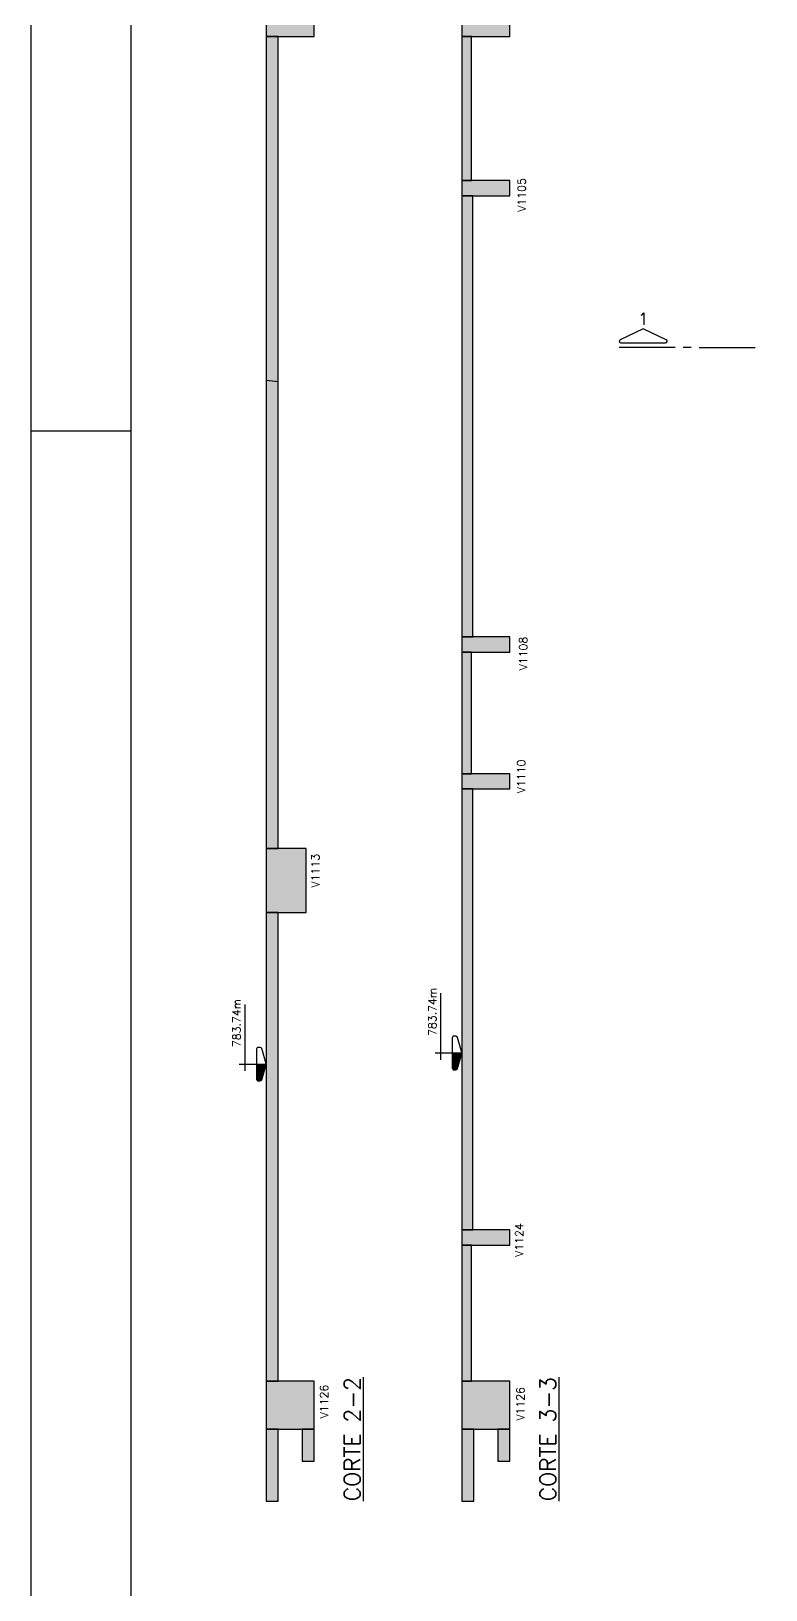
# Model space of a CAD drawing. Extents: x -4723 to 4922, y -2048 to 2452.
# Drawn here: x -4723 to -3804, y -526 to 1421 of the extents above; entities that cross this region are included whole.
import ezdxf
from ezdxf.enums import TextEntityAlignment as Align

# ---------------------------------------------------------------- set-up
doc = ezdxf.new("R2010")
doc.units = 0
doc.header["$LTSCALE"] = 50
doc.header["$MEASUREMENT"] = 0
for name, color, linetype in [('F-CORTE', 4, 'CONTINUOUS'), ('F-CORTE-INDICAÇÃO', 4, 'CONTINUOUS'), ('F-MARGEM', 1, 'CONTINUOUS'), ('F-NÍVEL-VISTA', 2, 'CONTINUOUS'), ('F-SOLIDO-CORTE', 71, 'CONTINUOUS'), ('F-TEXTO', 6, 'CONTINUOUS'), ('F-TEXTO-YELLOW', 2, 'CONTINUOUS')]:
    doc.layers.add(name, color=color, linetype=linetype)
doc.styles.add('MCP', font='simplex.shx')
doc.styles.add('ROMANS', font='simplex.shx')

# ---------------------------------------------------------------- blocks, each defined once
blk = doc.blocks.new('*U11')
at = {"layer": 'F-CORTE-INDICAÇÃO'}
for p, q in [((-100, 0), (-170, 0)), ((-80, 0), (-90, 0)), ((-70, 0), (0, 0))]:
    blk.add_line(p, q, dxfattribs=at)
blk.add_lwpolyline([(-112, 6, 0.802585), (-111.2, 9.8), (-140, 23.3), (-168.8, 9.8, 0.802585), (-168, 6)], format="xyb", close=True, dxfattribs=at)
at = {"layer": 'F-CORTE-INDICAÇÃO', "style": 'ROMANS'}
blk.add_attdef('CORTE', text='', height=15, dxfattribs=at).set_placement((-140, 35.8), align=Align.MIDDLE_CENTER)
at = {"layer": 'F-CORTE-INDICAÇÃO', "color": 2, "style": 'ROMANS'}
blk.add_attdef('FOLHA', text='', height=12, dxfattribs=at).set_placement((-140, -10), align=Align.MIDDLE_CENTER)
blk = doc.blocks.new('A0-4L_900')
at = {"layer": 'F-MARGEM', "color": 2}
blk.add_line((0, 59.4), (2.5, 59.4), dxfattribs=at)
blk.add_lwpolyline([(0, 0), (0, 90), (192.9, 90), (192.9, 0)], close=True, dxfattribs=at)
at = {"layer": 'F-MARGEM', "color": 7}
blk.add_lwpolyline([(2.5, 89), (191.9, 89), (191.9, 1), (2.5, 1)], close=True, dxfattribs=at)
blk = doc.blocks.new('Nível - Vista')
at = {"layer": 'F-NÍVEL-VISTA'}
blk.add_hatch(color=71, dxfattribs=at).paths.add_polyline_path([(0, 0.238), (-0.38, 0.238, 0.414214), (-0.42, 0.198), (-0.42, 0.148, 0.331206), (-0.391, 0.11), (-0.011, 0.002, 0.072993), (0, 0)])
at = {"layer": 'F-NÍVEL-VISTA', "color": 2}
for p, q in [((-0.168, 0.521), (1.493, 0.521)), ((0, 0.67), (0, 0))]:
    blk.add_line(p, q, dxfattribs=at)
blk.add_lwpolyline([(-0.011, 0.002, 0.146769), (0.011, 0.002), (0.391, 0.11, 0.331206), (0.42, 0.148), (0.42, 0.198, 0.414214), (0.38, 0.238), (-0.38, 0.238, 0.414214), (-0.42, 0.198), (-0.42, 0.148, 0.331206), (-0.391, 0.11), (-0.011, 0.002, 0.146769), (0.011, 0.002)], format="xyb", dxfattribs=at)
at = {"layer": 'F-TEXTO', "color": 3, "style": 'MCP'}
for tag, p in [('NÍVEL', (1.026, 0.636)), ('NÍVEL_DETALHE', (1.02, 0.186))]:
    blk.add_attdef(tag, text='', height=0.2, dxfattribs=at).set_placement(p, align=Align.CENTER)

msp = doc.modelspace()

# ---------------------------------------------------------------- hatches: boundary and pattern name
at = {"layer": 'F-SOLIDO-CORTE', "linetype": 'Continuous'}
for points in [[(-4422.984, 1414.5), (-4403.952, 1414.5), (-4369.01, 1414.5), (-4369.01, 1443.618), (-4369.01, 1448.64), (-4369.01, 1464.5), (-4375.036, 1464.5), (-4394.068, 1464.5), (-4429.01, 1464.5), (-4429.01, 1459.478), (-4429.01, 1443.618), (-4429.01, 1414.5)], [(-4166.28, 1414.5), (-4140.807, 1414.5), (-4124.273, 1414.5), (-4124.273, 1428.278), (-4124.273, 1443.272), (-4124.273, 1464.5), (-4142.267, 1464.5), (-4167.74, 1464.5), (-4184.273, 1464.5), (-4184.273, 1449.506), (-4184.273, 1428.278), (-4184.273, 1414.5)], [(-4427.613, 400), (-4423.049, 400), (-4414.01, 400), (-4414.01, 981.18), (-4414.01, 983.275), (-4414.01, 990.122), (-4414.01, 1007.256), (-4414.01, 1063.249), (-4414.01, 1090.998), (-4414.01, 1181.683), (-4414.01, 1220.968), (-4414.01, 1349.354), (-4414.01, 1349.43), (-4414.01, 1349.676), (-4414.01, 1350.447), (-4414.01, 1352.914), (-4414.01, 1354.167), (-4414.01, 1358.139), (-4414.01, 1359.669), (-4414.01, 1364.5), (-4414.01, 1369.522), (-4414.01, 1385.382), (-4414.01, 1414.5), (-4415.517, 1414.5), (-4420.275, 1414.5), (-4429.01, 1414.5), (-4429.01, 1385.382), (-4429.01, 1380.36), (-4429.01, 1364.5), (-4429.01, 1362.975), (-4429.01, 1358.139), (-4429.01, 1356.896), (-4429.01, 1352.914), (-4429.01, 1352.152), (-4429.01, 1349.676), (-4429.01, 1349.601), (-4429.01, 1349.354), (-4429.01, 1310.068), (-4429.01, 1181.683), (-4429.01, 1153.933), (-4429.01, 1063.249), (-4429.01, 1046.115), (-4429.01, 990.122), (-4429.01, 988.027), (-4429.01, 981.18), (-4429.01, 400)], [(-4184.273, 1234.5), (-4180.633, 1234.5), (-4175.57, 1234.5), (-4172.273, 1234.5), (-4172.273, 1289.109), (-4172.273, 1365.043), (-4172.273, 1414.5), (-4175.914, 1414.5), (-4180.976, 1414.5), (-4184.273, 1414.5), (-4184.273, 1365.043), (-4184.273, 1310.433)], [(-4184.273, 1223.515), (-4184.273, 1215.5), (-4166.07, 1215.5), (-4140.759, 1215.5), (-4124.273, 1215.5), (-4124.273, 1221.264), (-4124.273, 1229.28), (-4124.273, 1234.5), (-4142.476, 1234.5), (-4167.788, 1234.5), (-4184.273, 1234.5), (-4184.273, 1229.28)], [(-4180.026, 664.5), (-4174.12, 664.5), (-4170.273, 664.5), (-4170.273, 730.443), (-4170.273, 815.894), (-4170.273, 870.504), (-4170.273, 946.437), (-4170.273, 1058.993), (-4170.273, 1215.5), (-4174.521, 1215.5), (-4180.427, 1215.5), (-4184.273, 1215.5), (-4184.273, 1102.944), (-4184.273, 946.437), (-4184.273, 891.828), (-4184.273, 815.894), (-4184.273, 730.443), (-4184.273, 664.5)], [(-4184.273, 653.515), (-4184.273, 645.5), (-4166.07, 645.5), (-4140.759, 645.5), (-4124.273, 645.5), (-4124.273, 651.264), (-4124.273, 659.279), (-4124.273, 664.5), (-4142.476, 664.5), (-4167.788, 664.5), (-4184.273, 664.5), (-4184.273, 659.279)], [(-4184.273, 535.769), (-4184.273, 524.924), (-4184.273, 493.5), (-4180.675, 493.5), (-4175.61, 493.5), (-4172.273, 493.5), (-4172.273, 524.924), (-4172.273, 535.769), (-4172.273, 581.672), (-4172.273, 645.5), (-4175.914, 645.5), (-4180.976, 645.5), (-4184.273, 645.5), (-4184.273, 599.917)], [(-4166.28, 474.5), (-4140.958, 474.5), (-4124.273, 474.5), (-4124.273, 479.784), (-4124.273, 485.481), (-4124.273, 493.5), (-4142.267, 493.5), (-4167.588, 493.5), (-4184.273, 493.5), (-4184.273, 487.802), (-4184.273, 479.784), (-4184.273, 474.5)], [(-4184.273, 423.225), (-4184.273, 344.648), (-4184.273, 235.389), (-4184.273, 163.472), (-4184.273, 62.264), (-4184.273, -19.91), (-4184.273, -20.423), (-4184.273, -76.5), (-4180.075, -76.5), (-4174.131, -76.5), (-4170.273, -76.5), (-4170.273, -20.423), (-4170.273, -19.91), (-4170.273, 62.264), (-4170.273, 134.687), (-4170.273, 235.389), (-4170.273, 313.966), (-4170.273, 423.225), (-4170.273, 438.518), (-4170.273, 460.04), (-4170.273, 474.5), (-4174.472, 474.5), (-4180.38, 474.5), (-4184.273, 474.5), (-4184.273, 460.04), (-4184.273, 444.639)], [(-4429.01, 344.345), (-4429.01, 320), (-4424.354, 320), (-4409.139, 320), (-4379.01, 320), (-4379.01, 327.45), (-4379.01, 351.794), (-4379.01, 400), (-4383.666, 400), (-4398.882, 400), (-4429.01, 400), (-4429.01, 351.794)], [(-4429.01, -265.5), (-4427.613, -265.5), (-4423.049, -265.5), (-4414.01, -265.5), (-4414.01, -228.951), (-4414.01, -109.509), (-4414.01, -91.537), (-4414.01, -32.805), (-4414.01, 320), (-4415.407, 320), (-4419.972, 320), (-4429.01, 320), (-4429.01, -32.805), (-4429.01, -50.777), (-4429.01, -109.509), (-4429.01, -146.058)], [(-4166.28, -95.5), (-4140.807, -95.5), (-4124.273, -95.5), (-4124.273, -90.264), (-4124.273, -84.567), (-4124.273, -76.5), (-4142.267, -76.5), (-4167.74, -76.5), (-4184.273, -76.5), (-4184.273, -82.198), (-4184.273, -90.264), (-4184.273, -95.5)], [(-4184.273, -218.655), (-4184.273, -265.5), (-4180.675, -265.5), (-4175.58, -265.5), (-4172.273, -265.5), (-4172.273, -218.655), (-4172.273, -167.674), (-4172.273, -95.5), (-4175.872, -95.5), (-4180.967, -95.5), (-4184.273, -95.5), (-4184.273, -146.481)], [(-4422.984, -325.5), (-4403.952, -325.5), (-4369.01, -325.5), (-4369.01, -290.558), (-4369.01, -284.532), (-4369.01, -265.5), (-4375.036, -265.5), (-4394.068, -265.5), (-4429.01, -265.5), (-4429.01, -271.526), (-4429.01, -290.558), (-4429.01, -325.5)], [(-4166.28, -325.5), (-4140.819, -325.5), (-4124.273, -325.5), (-4124.273, -308.954), (-4124.273, -290.961), (-4124.273, -265.5), (-4142.267, -265.5), (-4167.727, -265.5), (-4184.273, -265.5), (-4184.273, -283.493), (-4184.273, -308.954), (-4184.273, -325.5)], [(-4429.01, -386.952), (-4429.01, -415.5), (-4427.504, -415.5), (-4422.746, -415.5), (-4414.01, -415.5), (-4414.01, -406.461), (-4414.01, -377.913), (-4414.01, -325.5), (-4415.517, -325.5), (-4420.275, -325.5), (-4429.01, -325.5), (-4429.01, -377.913)], [(-4369.01, -325.5), (-4369.286, -325.5), (-4374.201, -325.5), (-4384.01, -325.5), (-4384.01, -326.236), (-4384.01, -339.342), (-4384.01, -365.5), (-4383.734, -365.5), (-4378.698, -365.5), (-4369.01, -365.5), (-4369.01, -339.342), (-4369.01, -338.605)], [(-4184.273, -369.089), (-4184.273, -415.5), (-4182.219, -415.5), (-4176.876, -415.5), (-4169.273, -415.5), (-4169.273, -389.461), (-4169.273, -351.243), (-4169.273, -325.5), (-4173.613, -325.5), (-4179.983, -325.5), (-4184.273, -325.5), (-4184.273, -351.243)], [(-4124.273, -325.5), (-4126.328, -325.5), (-4136.955, -325.5), (-4139.273, -325.5), (-4139.273, -330.978), (-4139.273, -359.317), (-4139.273, -365.5), (-4137.219, -365.5), (-4126.563, -365.5), (-4124.273, -365.5), (-4124.273, -359.317), (-4124.273, -353.838)]]:
    msp.add_hatch(color=256, dxfattribs=at).paths.add_polyline_path(points, flags=16)

# ---------------------------------------------------------------- linework, layer by layer
at = {"layer": 'F-CORTE', "linetype": 'Continuous'}
for points in [[(-4429.01, 1443.618), (-4429.01, 1414.5), (-4429.01, 1385.382), (-4429.01, 1380.36), (-4429.01, 1364.5), (-4429.01, 1362.975), (-4429.01, 1358.139), (-4429.01, 1356.896), (-4429.01, 1352.914), (-4429.01, 1352.152), (-4429.01, 1349.676), (-4429.01, 1349.601), (-4429.01, 1349.354), (-4429.01, 1310.068), (-4429.01, 1181.683), (-4429.01, 1153.933), (-4429.01, 1063.249), (-4429.01, 1046.115), (-4429.01, 990.122), (-4429.01, 988.027), (-4429.01, 981.18), (-4429.01, 400), (-4429.01, 344.345), (-4429.01, 320), (-4429.01, -265.5), (-4429.01, -271.526), (-4429.01, -290.558), (-4429.01, -325.5), (-4429.01, -386.952), (-4429.01, -415.5), (-4427.504, -415.5), (-4422.746, -415.5), (-4414.01, -415.5), (-4414.01, -406.461), (-4414.01, -377.913), (-4414.01, -325.5), (-4384.01, -325.5), (-4384.01, -326.236), (-4384.01, -339.342), (-4384.01, -365.5), (-4383.734, -365.5), (-4378.698, -365.5), (-4369.01, -365.5), (-4369.01, -325.5), (-4369.01, -290.558), (-4369.01, -284.532), (-4369.01, -265.5), (-4375.036, -265.5), (-4394.068, -265.5), (-4414.01, -265.5), (-4414.01, -228.951), (-4414.01, -109.509), (-4414.01, -91.537), (-4414.01, -32.805), (-4414.01, 320), (-4409.139, 320), (-4379.01, 320), (-4379.01, 327.45), (-4379.01, 351.794), (-4379.01, 400), (-4383.666, 400), (-4398.882, 400), (-4414.01, 400), (-4414.01, 981.18), (-4414.01, 983.275), (-4414.01, 990.122), (-4414.01, 1007.256), (-4414.01, 1063.249), (-4414.01, 1090.998), (-4414.01, 1181.683), (-4414.01, 1220.968), (-4414.01, 1349.354), (-4414.01, 1349.43), (-4414.01, 1349.676), (-4414.01, 1350.447), (-4414.01, 1352.914), (-4414.01, 1354.167), (-4414.01, 1358.139), (-4414.01, 1359.669), (-4414.01, 1364.5), (-4414.01, 1369.522), (-4414.01, 1385.382), (-4414.01, 1414.5), (-4369.01, 1414.5), (-4369.01, 1443.618)], [(-4184.273, 1428.278), (-4184.273, 1414.5), (-4184.273, 1234.5), (-4184.273, 1223.515), (-4184.273, 1215.5), (-4184.273, 1102.944), (-4184.273, 946.437), (-4184.273, 891.828), (-4184.273, 815.894), (-4184.273, 730.443), (-4184.273, 664.5), (-4184.273, 653.515), (-4184.273, 645.5), (-4184.273, 535.769), (-4184.273, 493.5), (-4184.273, 487.802), (-4184.273, 479.784), (-4184.273, 474.5), (-4184.273, 423.225)], [(-4170.273, -19.91), (-4170.273, 62.264), (-4170.273, 134.687), (-4170.273, 235.389), (-4170.273, 313.966), (-4170.273, 423.225), (-4170.273, 438.518), (-4170.273, 460.04), (-4170.273, 474.5), (-4166.28, 474.5), (-4124.273, 474.5), (-4124.273, 479.784), (-4124.273, 485.481), (-4124.273, 493.5), (-4142.267, 493.5), (-4167.588, 493.5), (-4172.273, 493.5), (-4172.273, 524.924), (-4172.273, 535.769), (-4172.273, 581.672), (-4172.273, 645.5), (-4166.07, 645.5), (-4140.759, 645.5), (-4124.273, 645.5), (-4124.273, 651.264), (-4124.273, 659.279), (-4124.273, 664.5), (-4142.476, 664.5), (-4167.788, 664.5), (-4170.273, 664.5), (-4170.273, 730.443), (-4170.273, 815.894), (-4170.273, 870.504), (-4170.273, 946.437), (-4170.273, 1058.993), (-4170.273, 1215.5), (-4166.07, 1215.5), (-4140.759, 1215.5), (-4124.273, 1215.5), (-4124.273, 1221.264), (-4124.273, 1229.28), (-4124.273, 1234.5), (-4142.476, 1234.5), (-4167.788, 1234.5), (-4172.273, 1234.5), (-4172.273, 1289.109), (-4172.273, 1365.043), (-4172.273, 1414.5), (-4166.28, 1414.5), (-4124.273, 1414.5), (-4124.273, 1428.278)], [(-4414.01, 983.275), (-4429.01, 984.643)], [(-4184.273, 423.225), (-4184.273, -76.5), (-4184.273, -82.198), (-4184.273, -90.264), (-4184.273, -95.5), (-4184.273, -218.655), (-4184.273, -265.5), (-4184.273, -283.493), (-4184.273, -308.954), (-4184.273, -325.5), (-4184.273, -369.089), (-4184.273, -415.5), (-4182.219, -415.5), (-4176.876, -415.5), (-4169.273, -415.5), (-4169.273, -389.461), (-4169.273, -351.243), (-4169.273, -325.5), (-4166.28, -325.5), (-4139.273, -325.5), (-4139.273, -330.978), (-4139.273, -359.317), (-4139.273, -365.5), (-4137.219, -365.5), (-4126.563, -365.5), (-4124.273, -365.5), (-4124.273, -325.5), (-4124.273, -308.954), (-4124.273, -290.961), (-4124.273, -265.5), (-4142.267, -265.5), (-4167.727, -265.5), (-4172.273, -265.5), (-4172.273, -218.655), (-4172.273, -167.674), (-4172.273, -95.5), (-4166.28, -95.5), (-4124.273, -95.5), (-4124.273, -90.264), (-4124.273, -84.567), (-4124.273, -76.5), (-4142.267, -76.5), (-4167.74, -76.5), (-4170.273, -76.5), (-4170.273, -20.423), (-4170.273, -19.91)]]:
    msp.add_lwpolyline(points, dxfattribs=at)
at = {"layer": 'F-SOLIDO-CORTE', "linetype": 'Continuous'}
for points in [[(-4422.984, 1414.5), (-4403.952, 1414.5), (-4369.01, 1414.5), (-4369.01, 1443.618), (-4369.01, 1448.64), (-4369.01, 1464.5), (-4375.036, 1464.5), (-4394.068, 1464.5), (-4429.01, 1464.5), (-4429.01, 1459.478), (-4429.01, 1443.618), (-4429.01, 1414.5), (-4422.984, 1414.5)], [(-4166.28, 1414.5), (-4140.807, 1414.5), (-4124.273, 1414.5), (-4124.273, 1428.278), (-4124.273, 1443.272), (-4124.273, 1464.5), (-4142.267, 1464.5), (-4167.74, 1464.5), (-4184.273, 1464.5), (-4184.273, 1449.506), (-4184.273, 1428.278), (-4184.273, 1414.5), (-4166.28, 1414.5)], [(-4427.613, 400), (-4423.049, 400), (-4414.01, 400), (-4414.01, 981.18), (-4414.01, 983.275), (-4414.01, 990.122), (-4414.01, 1007.256), (-4414.01, 1063.249), (-4414.01, 1090.998), (-4414.01, 1181.683), (-4414.01, 1220.968), (-4414.01, 1349.354), (-4414.01, 1349.43), (-4414.01, 1349.676), (-4414.01, 1350.447), (-4414.01, 1352.914), (-4414.01, 1354.167), (-4414.01, 1358.139), (-4414.01, 1359.669), (-4414.01, 1364.5), (-4414.01, 1369.522), (-4414.01, 1385.382), (-4414.01, 1414.5), (-4415.517, 1414.5), (-4420.275, 1414.5), (-4429.01, 1414.5), (-4429.01, 1385.382), (-4429.01, 1380.36), (-4429.01, 1364.5), (-4429.01, 1362.975), (-4429.01, 1358.139), (-4429.01, 1356.896), (-4429.01, 1352.914), (-4429.01, 1352.152), (-4429.01, 1349.676), (-4429.01, 1349.601), (-4429.01, 1349.354), (-4429.01, 1310.068), (-4429.01, 1181.683), (-4429.01, 1153.933), (-4429.01, 1063.249), (-4429.01, 1046.115), (-4429.01, 990.122), (-4429.01, 988.027), (-4429.01, 981.18), (-4429.01, 400), (-4427.613, 400)], [(-4184.273, 1234.5), (-4180.633, 1234.5), (-4175.57, 1234.5), (-4172.273, 1234.5), (-4172.273, 1289.109), (-4172.273, 1365.043), (-4172.273, 1414.5), (-4175.914, 1414.5), (-4180.976, 1414.5), (-4184.273, 1414.5), (-4184.273, 1365.043), (-4184.273, 1310.433), (-4184.273, 1234.5)], [(-4184.273, 1223.515), (-4184.273, 1215.5), (-4166.07, 1215.5), (-4140.759, 1215.5), (-4124.273, 1215.5), (-4124.273, 1221.264), (-4124.273, 1229.28), (-4124.273, 1234.5), (-4142.476, 1234.5), (-4167.788, 1234.5), (-4184.273, 1234.5), (-4184.273, 1229.28), (-4184.273, 1223.515)], [(-4180.026, 664.5), (-4174.12, 664.5), (-4170.273, 664.5), (-4170.273, 730.443), (-4170.273, 815.894), (-4170.273, 870.504), (-4170.273, 946.437), (-4170.273, 1058.993), (-4170.273, 1215.5), (-4174.521, 1215.5), (-4180.427, 1215.5), (-4184.273, 1215.5), (-4184.273, 1102.944), (-4184.273, 946.437), (-4184.273, 891.828), (-4184.273, 815.894), (-4184.273, 730.443), (-4184.273, 664.5), (-4180.026, 664.5)], [(-4184.273, 653.515), (-4184.273, 645.5), (-4166.07, 645.5), (-4140.759, 645.5), (-4124.273, 645.5), (-4124.273, 651.264), (-4124.273, 659.279), (-4124.273, 664.5), (-4142.476, 664.5), (-4167.788, 664.5), (-4184.273, 664.5), (-4184.273, 659.279), (-4184.273, 653.515)], [(-4184.273, 535.769), (-4184.273, 524.924), (-4184.273, 493.5), (-4180.675, 493.5), (-4175.61, 493.5), (-4172.273, 493.5), (-4172.273, 524.924), (-4172.273, 535.769), (-4172.273, 581.672), (-4172.273, 645.5), (-4175.914, 645.5), (-4180.976, 645.5), (-4184.273, 645.5), (-4184.273, 599.917), (-4184.273, 535.769)], [(-4166.28, 474.5), (-4140.958, 474.5), (-4124.273, 474.5), (-4124.273, 479.784), (-4124.273, 485.481), (-4124.273, 493.5), (-4142.267, 493.5), (-4167.588, 493.5), (-4184.273, 493.5), (-4184.273, 487.802), (-4184.273, 479.784), (-4184.273, 474.5), (-4166.28, 474.5)], [(-4184.273, 423.225), (-4184.273, 344.648), (-4184.273, 235.389), (-4184.273, 163.472), (-4184.273, 62.264), (-4184.273, -19.91), (-4184.273, -20.423), (-4184.273, -76.5), (-4180.075, -76.5), (-4174.131, -76.5), (-4170.273, -76.5), (-4170.273, -20.423), (-4170.273, -19.91), (-4170.273, 62.264), (-4170.273, 134.687), (-4170.273, 235.389), (-4170.273, 313.966), (-4170.273, 423.225), (-4170.273, 438.518), (-4170.273, 460.04), (-4170.273, 474.5), (-4174.472, 474.5), (-4180.38, 474.5), (-4184.273, 474.5), (-4184.273, 460.04), (-4184.273, 444.639), (-4184.273, 423.225)], [(-4429.01, 344.345), (-4429.01, 320), (-4424.354, 320), (-4409.139, 320), (-4379.01, 320), (-4379.01, 327.449), (-4379.01, 351.794), (-4379.01, 400), (-4383.666, 400), (-4398.882, 400), (-4429.01, 400), (-4429.01, 351.794), (-4429.01, 344.345)], [(-4429.01, -265.5), (-4427.613, -265.5), (-4423.049, -265.5), (-4414.01, -265.5), (-4414.01, -228.951), (-4414.01, -109.509), (-4414.01, -91.537), (-4414.01, -32.805), (-4414.01, 320), (-4415.407, 320), (-4419.972, 320), (-4429.01, 320), (-4429.01, -32.805), (-4429.01, -50.777), (-4429.01, -109.509), (-4429.01, -146.058), (-4429.01, -265.5)], [(-4166.28, -95.5), (-4140.807, -95.5), (-4124.273, -95.5), (-4124.273, -90.264), (-4124.273, -84.566), (-4124.273, -76.5), (-4142.267, -76.5), (-4167.74, -76.5), (-4184.273, -76.5), (-4184.273, -82.198), (-4184.273, -90.264), (-4184.273, -95.5), (-4166.28, -95.5)], [(-4184.273, -218.655), (-4184.273, -265.5), (-4180.675, -265.5), (-4175.58, -265.5), (-4172.273, -265.5), (-4172.273, -218.655), (-4172.273, -167.674), (-4172.273, -95.5), (-4175.872, -95.5), (-4180.967, -95.5), (-4184.273, -95.5), (-4184.273, -146.481), (-4184.273, -218.655)], [(-4422.984, -325.5), (-4403.952, -325.5), (-4369.01, -325.5), (-4369.01, -290.558), (-4369.01, -284.532), (-4369.01, -265.5), (-4375.036, -265.5), (-4394.068, -265.5), (-4429.01, -265.5), (-4429.01, -271.526), (-4429.01, -290.558), (-4429.01, -325.5), (-4422.984, -325.5)], [(-4166.28, -325.5), (-4140.819, -325.5), (-4124.273, -325.5), (-4124.273, -308.954), (-4124.273, -290.961), (-4124.273, -265.5), (-4142.267, -265.5), (-4167.727, -265.5), (-4184.273, -265.5), (-4184.273, -283.493), (-4184.273, -308.954), (-4184.273, -325.5), (-4166.28, -325.5)], [(-4429.01, -386.952), (-4429.01, -415.5), (-4427.504, -415.5), (-4422.746, -415.5), (-4414.01, -415.5), (-4414.01, -406.461), (-4414.01, -377.913), (-4414.01, -325.5), (-4415.517, -325.5), (-4420.275, -325.5), (-4429.01, -325.5), (-4429.01, -377.913), (-4429.01, -386.952)], [(-4369.01, -325.5), (-4369.286, -325.5), (-4374.201, -325.5), (-4384.01, -325.5), (-4384.01, -326.236), (-4384.01, -339.342), (-4384.01, -365.5), (-4383.734, -365.5), (-4378.698, -365.5), (-4369.01, -365.5), (-4369.01, -339.342), (-4369.01, -338.605), (-4369.01, -325.5)], [(-4184.273, -369.089), (-4184.273, -415.5), (-4182.219, -415.5), (-4176.876, -415.5), (-4169.273, -415.5), (-4169.273, -389.461), (-4169.273, -351.243), (-4169.273, -325.5), (-4173.613, -325.5), (-4179.983, -325.5), (-4184.273, -325.5), (-4184.273, -351.243), (-4184.273, -369.089)], [(-4124.273, -325.5), (-4126.328, -325.5), (-4136.955, -325.5), (-4139.273, -325.5), (-4139.273, -330.978), (-4139.273, -359.317), (-4139.273, -365.5), (-4137.219, -365.5), (-4126.563, -365.5), (-4124.273, -365.5), (-4124.273, -359.317), (-4124.273, -353.838), (-4124.273, -325.5)]]:
    msp.add_lwpolyline(points, dxfattribs=at)

# ---------------------------------------------------------------- block references
at = {"layer": 'F-CORTE-INDICAÇÃO', "linetype": 'Continuous'}
ref = msp.add_blockref('*U11', (-3817.384, 1025.893), dxfattribs=at)
ref.add_attrib('CORTE', '1', dxfattribs={"height": 15, "style": 'ROMANS'}).set_placement((-3957.384, 1061.657), align=Align.MIDDLE_CENTER)
at = {"layer": 'F-MARGEM', "linetype": 'Continuous', "xscale": 50, "yscale": 50, "zscale": 50}
msp.add_blockref('A0-4L_900', (-4722.805, -2048.155), dxfattribs=at)
at = {"layer": 'F-NÍVEL-VISTA', "xscale": 50, "yscale": 50, "zscale": 50, "rotation": 90}
for p in [(-4184.273, 144.627), (-4429.01, 130.68)]:
    msp.add_blockref('Nível - Vista', p, dxfattribs=at).add_auto_attribs({'NÍVEL': '783.74m'})

# ---------------------------------------------------------------- texts
at = {"layer": 'F-CORTE', "color": 6, "linetype": 'Continuous', "style": 'MCP'}
for s, p in [('%%UCORTE 2-2', (-4311.317, -415.5)), ('%%UCORTE 3-3', (-4066.58, -415.5))]:
    msp.add_text(s, height=20, rotation=90, dxfattribs=at).set_placement(p)
at = {"layer": 'F-TEXTO-YELLOW', "linetype": 'Continuous', "style": 'MCP'}
for s, p in [('V1105', (-4104.389, 1195.567)), ('V1108', (-4102.48, 622.611)), ('V1110', (-4104.961, 469.143)), ('V1113', (-4362.363, 351.356)), ('V1124', (-4107.38, -110.144)), ('V1126', (-4351.409, -311.865)), ('V1126', (-4105.964, -314.694))]:
    msp.add_text(s, height=10, rotation=90, dxfattribs=at).set_placement(p)

doc.saveas('drawing.dxf')
